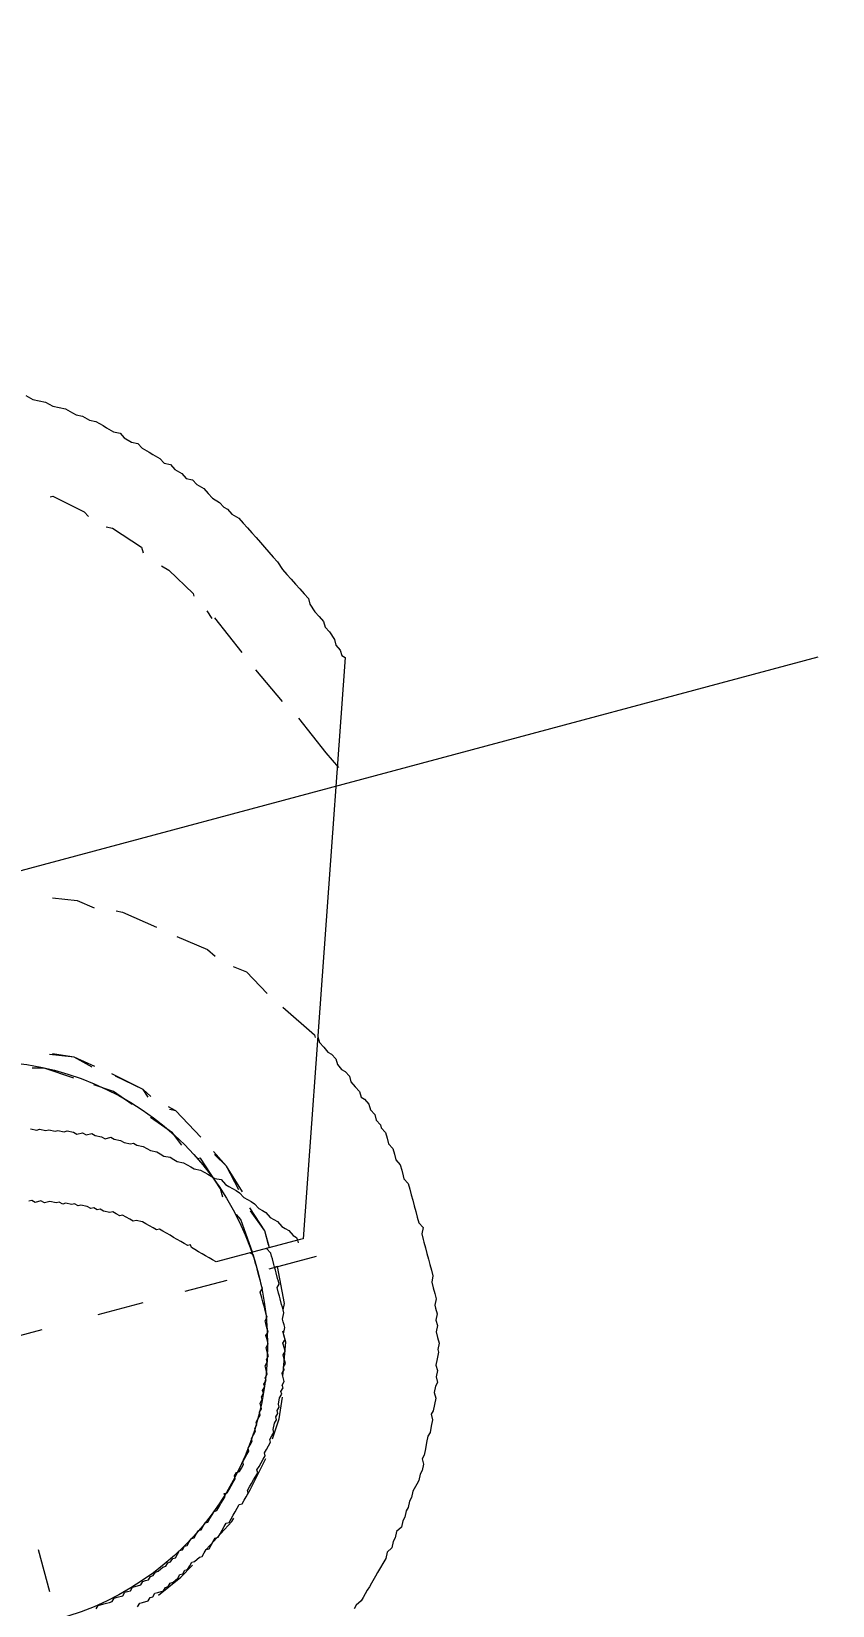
# Model space of a CAD drawing. Header units: millimetres. Extents: x 89051 to 218395, y -330386 to -125649.
# Drawn here: x 98691 to 98724.5, y -134243.4 to -134177.6 of the extents above; entities that cross this region are included whole.
import ezdxf

# ---------------------------------------------------------------- set-up
doc = ezdxf.new("R2010")
doc.units = ezdxf.units.MM
doc.header["$LTSCALE"] = 13
doc.linetypes.add('ACAD_ISO04W100', pattern=[30, 24, -3, 0, -3])
doc.layers.add('C00-00-00', color=7, linetype='Continuous')
doc.layers.add('C00-00-FF', color=5, linetype='Continuous', true_color=0x0000ff)
doc.layers.add('标注、文本', color=3, linetype='Continuous', lineweight=25)
doc.styles.get("Standard").update_dxf_attribs({"font": 'gbenor.shx', "bigfont": 'gbcbig.shx'})
doc.dimstyles.new('1-15', dxfattribs={"dimscale": 20, "dimtxt": 3.5, "dimasz": 2, "dimexe": 1.5, "dimexo": 0.5, "dimgap": 0.5, "dimtad": 1, "dimtoh": 1, "dimdec": 1, "dimdsep": 46, "dimtxsty": 'Standard', "dimcen": 2.5, "dimclrd": 3, "dimclre": 3, "dimclrt": 3, "dimadec": 0, "dimazin": 2, "dimtfac": 1, "dimtdec": 1, "dimtmove": 0, "dimatfit": 2, "dimfxl": 1, "dimarcsym": 0})

# ---------------------------------------------------------------- blocks, each defined once
blk = doc.blocks.new('225635')
at = {"layer": 'C00-00-00', "lineweight": 15}
for points in [[(72528.926, -125592.068), (72529.168, -125592.31), (72529.41, -125592.431), (72529.652, -125592.552), (72529.895, -125592.794), (72530.137, -125592.915), (72530.379, -125593.036), (72530.621, -125593.278), (72530.742, -125593.399), (72530.984, -125593.52), (72531.226, -125593.762), (72531.468, -125593.883), (72531.71, -125594.125), (72531.831, -125594.246), (72532.073, -125594.488), (72532.315, -125594.609), (72532.436, -125594.851), (72532.678, -125595.093), (72532.92, -125595.214), (72533.041, -125595.457), (72533.283, -125595.699), (72533.404, -125595.82), (72533.646, -125596.062), (72533.767, -125596.304), (72534.009, -125596.425), (72534.13, -125596.667), (72534.372, -125596.909), (72534.493, -125597.151), (72534.735, -125597.272), (72534.856, -125597.514), (72535.098, -125597.756), (72535.219, -125597.998), (72535.34, -125598.24), (72535.582, -125598.482), (72535.703, -125598.724), (72535.824, -125598.845), (72535.945, -125599.087), (72536.187, -125599.329), (72536.308, -125599.571), (72536.429, -125599.813), (72536.55, -125600.055), (72536.671, -125600.297), (72536.792, -125600.539), (72536.913, -125600.781), (72537.034, -125601.023), (72537.155, -125601.265), (72537.276, -125601.507), (72537.397, -125601.87), (72537.518, -125602.112), (72537.639, -125602.354), (72537.76, -125602.596), (72537.881, -125602.838), (72538.002, -125603.08), (72538.123, -125603.322), (72538.123, -125603.564), (72538.244, -125603.927), (72538.365, -125604.169), (72538.486, -125604.411), (72538.486, -125604.653), (72538.607, -125604.895), (72538.728, -125605.258), (72538.728, -125605.5), (72538.849, -125605.742), (72538.849, -125605.984), (72538.97, -125606.105)], [(72528.805, -125596.425), (72528.926, -125596.425)], [(72528.926, -125596.425), (72530.016, -125597.393)], [(72530.016, -125597.393), (72530.137, -125597.635)], [(72530.742, -125598.24), (72530.984, -125598.361)], [(72530.984, -125598.361), (72531.952, -125599.45)], [(72531.952, -125599.45), (72531.952, -125599.692)], [(72532.557, -125600.418), (72532.799, -125600.66)], [(72532.799, -125600.66), (72533.525, -125601.87)], [(72533.525, -125601.87), (72533.525, -125601.991)], [(72533.888, -125602.717), (72534.009, -125603.08)], [(72534.13, -125603.08), (72534.856, -125604.774)], [(72535.219, -125605.621), (72535.945, -125607.194)], [(72538.97, -125606.105), (72530.984, -125629.097)], [(72536.429, -125608.041), (72537.155, -125609.735)], [(72537.155, -125609.735), (72537.518, -125610.461)], [(72524.57, -125612.64), (72525.538, -125613.003)], [(72525.538, -125613.003), (72526.143, -125613.487)], [(72526.99, -125613.85), (72527.232, -125613.971)], [(72527.232, -125613.971), (72528.442, -125614.939)], [(72529.168, -125615.544), (72530.258, -125616.391)], [(72530.258, -125616.391), (72530.5, -125616.754)], [(72531.105, -125617.359), (72531.589, -125617.722)], [(72531.589, -125617.722), (72532.194, -125618.811)], [(72523.723, -125619.295), (72522.755, -125618.932)], [(72523.723, -125619.295), (72522.876, -125618.932)], [(72522.392, -125619.416), (72521.908, -125619.295)], [(72523.481, -125620.142), (72522.392, -125619.416)], [(72524.328, -125619.9), (72523.723, -125619.295)], [(72524.449, -125619.9), (72523.723, -125619.295)], [(72532.678, -125619.537), (72533.646, -125620.989)], [(72526.143, -125621.352), (72525.054, -125620.384)], [(72524.933, -125621.11), (72524.207, -125620.626)], [(72526.143, -125621.352), (72525.175, -125620.505)], [(72533.646, -125620.989), (72533.646, -125621.11)], [(72533.767, -125621.11), (72533.767, -125621.352), (72533.888, -125621.594), (72534.009, -125621.836), (72534.13, -125621.957), (72534.251, -125622.199), (72534.251, -125622.441), (72534.372, -125622.683), (72534.493, -125622.804), (72534.614, -125623.046), (72534.614, -125623.288), (72534.735, -125623.53), (72534.856, -125623.772), (72534.856, -125624.014), (72534.977, -125624.135), (72535.098, -125624.377), (72535.098, -125624.619), (72535.219, -125624.861), (72535.219, -125625.103), (72535.34, -125625.345), (72535.34, -125625.466), (72535.461, -125625.708), (72535.461, -125625.95), (72535.461, -125626.192), (72535.582, -125626.434), (72535.582, -125626.676), (72535.582, -125626.918), (72535.703, -125627.161), (72535.703, -125627.403), (72535.703, -125627.645), (72535.703, -125627.766), (72535.824, -125628.008), (72535.824, -125628.25), (72535.824, -125628.492), (72535.824, -125628.734), (72535.824, -125628.976), (72535.824, -125629.218), (72535.824, -125629.46), (72535.824, -125629.702), (72535.945, -125629.944), (72535.824, -125630.186), (72535.824, -125630.428), (72535.824, -125630.549), (72535.824, -125630.791), (72535.824, -125631.033), (72535.824, -125631.275), (72535.824, -125631.517), (72535.824, -125631.759), (72535.824, -125632.001), (72535.703, -125632.243), (72535.703, -125632.485), (72535.703, -125632.727), (72535.703, -125632.969), (72535.582, -125633.211), (72535.582, -125633.332), (72535.582, -125633.574), (72535.461, -125633.816), (72535.461, -125634.058), (72535.34, -125634.3), (72535.34, -125634.542), (72535.34, -125634.784), (72535.219, -125635.026), (72535.219, -125635.147), (72535.098, -125635.389), (72534.977, -125635.631), (72534.977, -125635.873), (72534.856, -125636.115), (72534.856, -125636.357), (72534.735, -125636.478), (72534.614, -125636.72), (72534.614, -125636.962), (72534.493, -125637.204), (72534.372, -125637.446), (72534.251, -125637.567), (72534.251, -125637.809), (72534.13, -125638.051), (72534.009, -125638.293), (72533.888, -125638.414), (72533.767, -125638.656), (72533.646, -125638.898), (72533.525, -125639.14), (72533.404, -125639.261), (72533.404, -125639.503), (72533.283, -125639.745), (72533.162, -125639.866), (72533.041, -125640.108), (72532.92, -125640.229), (72532.678, -125640.471), (72532.557, -125640.713), (72532.436, -125640.834), (72532.315, -125641.076), (72532.194, -125641.197), (72532.073, -125641.439), (72531.952, -125641.56), (72531.831, -125641.802), (72531.589, -125641.923), (72531.468, -125642.165), (72531.347, -125642.286), (72531.226, -125642.528), (72530.984, -125642.649), (72530.863, -125642.891), (72530.742, -125643.013), (72530.5, -125643.255), (72530.379, -125643.376), (72530.258, -125643.497), (72530.016, -125643.739), (72529.895, -125643.86), (72529.773, -125643.981), (72529.531, -125644.223), (72529.41, -125644.344), (72529.168, -125644.465), (72529.047, -125644.586)], [(72521.182, -125621.715), (72521.424, -125621.836), (72521.545, -125621.836), (72521.787, -125621.957), (72521.908, -125621.957), (72522.15, -125622.078), (72522.271, -125622.078), (72522.513, -125622.199), (72522.634, -125622.199), (72522.876, -125622.32), (72522.997, -125622.441), (72523.239, -125622.441), (72523.36, -125622.562), (72523.602, -125622.562), (72523.723, -125622.683), (72523.965, -125622.804), (72524.086, -125622.925), (72524.328, -125622.925), (72524.449, -125623.046), (72524.691, -125623.167), (72524.812, -125623.288), (72525.054, -125623.409), (72525.175, -125623.409), (72525.296, -125623.53), (72525.538, -125623.651), (72525.659, -125623.772), (72525.78, -125623.893), (72526.022, -125624.014), (72526.143, -125624.135), (72526.264, -125624.256), (72526.506, -125624.377), (72526.627, -125624.498), (72526.748, -125624.619), (72526.99, -125624.74), (72527.111, -125624.861), (72527.232, -125624.982), (72527.353, -125625.103), (72527.595, -125625.224), (72527.716, -125625.345), (72527.837, -125625.466), (72527.958, -125625.587), (72528.079, -125625.708), (72528.321, -125625.829), (72528.442, -125626.071), (72528.563, -125626.192), (72528.684, -125626.313), (72528.805, -125626.434), (72528.926, -125626.555), (72529.047, -125626.797), (72529.168, -125626.918), (72529.289, -125627.039), (72529.41, -125627.161), (72529.531, -125627.403), (72529.652, -125627.524), (72529.773, -125627.645), (72529.895, -125627.887), (72530.016, -125628.008), (72530.137, -125628.129), (72530.258, -125628.371), (72530.379, -125628.492), (72530.5, -125628.613), (72530.621, -125628.855), (72530.742, -125628.976), (72530.742, -125629.097), (72530.742, -125629.218)], [(72525.538, -125621.836), (72524.933, -125621.11)], [(72526.264, -125621.715), (72526.143, -125621.352)], [(72526.385, -125621.715), (72526.143, -125621.352)], [(72527.232, -125622.562), (72526.99, -125622.32)], [(72526.869, -125623.409), (72526.143, -125622.562)], [(72527.232, -125622.562), (72526.99, -125622.441)], [(72527.958, -125623.893), (72527.232, -125622.562)], [(72527.958, -125623.893), (72527.232, -125622.562)], [(72527.111, -125624.014), (72526.869, -125623.409)], [(72527.232, -125629.097), (72527.111, -125628.976), (72526.99, -125628.855), (72526.869, -125628.734), (72526.748, -125628.613), (72526.627, -125628.492), (72526.506, -125628.371), (72526.385, -125628.25), (72526.385, -125628.129), (72526.264, -125628.129), (72526.143, -125628.008), (72526.022, -125627.887), (72525.901, -125627.766), (72525.78, -125627.645), (72525.659, -125627.524), (72525.538, -125627.403), (72525.417, -125627.282), (72525.296, -125627.161), (72525.175, -125627.161), (72525.054, -125627.039), (72524.933, -125626.918), (72524.812, -125626.797), (72524.691, -125626.676), (72524.449, -125626.555), (72524.328, -125626.555), (72524.207, -125626.434), (72524.086, -125626.313), (72523.965, -125626.192), (72523.844, -125626.192), (72523.723, -125626.071), (72523.602, -125625.95), (72523.481, -125625.95), (72523.239, -125625.829), (72523.118, -125625.708), (72522.997, -125625.708), (72522.876, -125625.587), (72522.755, -125625.587), (72522.634, -125625.466), (72522.392, -125625.345), (72522.271, -125625.345), (72522.15, -125625.224), (72522.029, -125625.224), (72521.787, -125625.103), (72521.666, -125625.103), (72521.545, -125624.982), (72521.424, -125624.982), (72521.182, -125624.861), (72521.061, -125624.861), (72520.94, -125624.861), (72520.819, -125624.74), (72520.577, -125624.74), (72520.456, -125624.619), (72520.335, -125624.619)], [(72527.716, -125624.74), (72527.595, -125624.74)], [(72528.2, -125626.192), (72527.716, -125624.74)], [(72528.684, -125625.345), (72528.321, -125624.619)], [(72528.684, -125625.345), (72528.321, -125624.74)], [(72528.926, -125626.434), (72528.684, -125625.345)], [(72529.047, -125626.555), (72528.684, -125625.345)], [(72528.2, -125626.555), (72528.2, -125626.192)], [(72528.684, -125627.645), (72528.563, -125627.403)], [(72528.805, -125629.097), (72528.684, -125627.645)], [(72529.531, -125628.371), (72529.168, -125627.282)], [(72529.531, -125628.371), (72529.168, -125627.403)], [(72529.531, -125628.976), (72529.531, -125628.371)], [(72529.531, -125629.097), (72529.531, -125628.371)], [(72520.335, -125642.165), (72520.456, -125642.044), (72520.577, -125642.044), (72520.819, -125642.044), (72520.94, -125641.923), (72521.061, -125641.923), (72521.182, -125641.802), (72521.303, -125641.802), (72521.545, -125641.802), (72521.666, -125641.681), (72521.787, -125641.681), (72521.908, -125641.56), (72522.029, -125641.56), (72522.271, -125641.439), (72522.392, -125641.318), (72522.513, -125641.318), (72522.634, -125641.197), (72522.755, -125641.197), (72522.876, -125641.076), (72522.997, -125640.955), (72523.118, -125640.955), (72523.36, -125640.834), (72523.481, -125640.834), (72523.602, -125640.713), (72523.723, -125640.592), (72523.844, -125640.592), (72523.965, -125640.471), (72524.086, -125640.35), (72524.207, -125640.229), (72524.328, -125640.229), (72524.449, -125640.108), (72524.57, -125639.987), (72524.691, -125639.866), (72524.812, -125639.745), (72524.933, -125639.745), (72525.054, -125639.624), (72525.175, -125639.503), (72525.296, -125639.382), (72525.417, -125639.261), (72525.538, -125639.14), (72525.659, -125639.14), (72525.78, -125639.019), (72525.901, -125638.898), (72526.022, -125638.777), (72526.022, -125638.656), (72526.143, -125638.535), (72526.264, -125638.414), (72526.385, -125638.293), (72526.506, -125638.172), (72526.627, -125638.051), (72526.627, -125637.93), (72526.748, -125637.809), (72526.869, -125637.688), (72526.99, -125637.567), (72527.111, -125637.446), (72527.111, -125637.325), (72527.232, -125637.204), (72527.353, -125637.083), (72527.474, -125636.962), (72527.474, -125636.841), (72527.595, -125636.72), (72527.716, -125636.599), (72527.716, -125636.478), (72527.837, -125636.236), (72527.958, -125636.115), (72527.958, -125635.994), (72528.079, -125635.873), (72528.079, -125635.752), (72528.2, -125635.631), (72528.2, -125635.51), (72528.321, -125635.268), (72528.442, -125635.147), (72528.442, -125635.026), (72528.563, -125634.905), (72528.563, -125634.784), (72528.684, -125634.663), (72528.684, -125634.421), (72528.684, -125634.3), (72528.805, -125634.179), (72528.805, -125634.058), (72528.926, -125633.937), (72528.926, -125633.695), (72528.926, -125633.574), (72529.047, -125633.453), (72529.047, -125633.332), (72529.047, -125633.09), (72529.168, -125632.969), (72529.168, -125632.848), (72529.168, -125632.727), (72529.289, -125632.485), (72529.289, -125632.364), (72529.289, -125632.243), (72529.289, -125632.122), (72529.41, -125631.88), (72529.41, -125631.759), (72529.41, -125631.638), (72529.41, -125631.517), (72529.41, -125631.275), (72529.41, -125631.154), (72529.41, -125631.033), (72529.41, -125630.791), (72529.531, -125630.67), (72529.531, -125630.549), (72529.531, -125630.428), (72529.531, -125630.186), (72529.531, -125630.065), (72529.531, -125629.944), (72529.531, -125629.823), (72529.531, -125629.581), (72529.531, -125629.46), (72529.531, -125629.339), (72529.41, -125629.097)], [(72518.641, -125641.802), (72518.762, -125641.681), (72519.004, -125641.681), (72519.125, -125641.681), (72519.246, -125641.681), (72519.367, -125641.681), (72519.488, -125641.56), (72519.609, -125641.56), (72519.851, -125641.56), (72519.972, -125641.439), (72520.093, -125641.439), (72520.214, -125641.439), (72520.335, -125641.318), (72520.456, -125641.318), (72520.698, -125641.318), (72520.819, -125641.197), (72520.94, -125641.197), (72521.061, -125641.197), (72521.182, -125641.076), (72521.303, -125641.076), (72521.424, -125640.955), (72521.545, -125640.955), (72521.787, -125640.834), (72521.908, -125640.834), (72522.029, -125640.713), (72522.15, -125640.713), (72522.271, -125640.592), (72522.392, -125640.592), (72522.513, -125640.471), (72522.634, -125640.35), (72522.755, -125640.35), (72522.876, -125640.229), (72522.997, -125640.229), (72523.118, -125640.108), (72523.239, -125639.987), (72523.36, -125639.987), (72523.481, -125639.866), (72523.602, -125639.745), (72523.723, -125639.745), (72523.844, -125639.624), (72523.965, -125639.503), (72524.086, -125639.503), (72524.207, -125639.382), (72524.328, -125639.261), (72524.449, -125639.14), (72524.57, -125639.14), (72524.691, -125639.019), (72524.812, -125638.898), (72524.933, -125638.777), (72525.054, -125638.656), (72525.054, -125638.535), (72525.175, -125638.535), (72525.296, -125638.414), (72525.417, -125638.293), (72525.538, -125638.172), (72525.659, -125638.051), (72525.659, -125637.93), (72525.78, -125637.809), (72525.901, -125637.809), (72526.022, -125637.688), (72526.143, -125637.567), (72526.143, -125637.446), (72526.264, -125637.325), (72526.385, -125637.204), (72526.506, -125637.083), (72526.506, -125636.962), (72526.627, -125636.841), (72526.748, -125636.72), (72526.748, -125636.599), (72526.869, -125636.478), (72526.99, -125636.357), (72526.99, -125636.236), (72527.111, -125636.115), (72527.111, -125635.994), (72527.232, -125635.873), (72527.353, -125635.752), (72527.353, -125635.631), (72527.474, -125635.51), (72527.474, -125635.268), (72527.595, -125635.147), (72527.595, -125635.026), (72527.716, -125634.905), (72527.716, -125634.784), (72527.837, -125634.663), (72527.837, -125634.542), (72527.958, -125634.421), (72527.958, -125634.3), (72528.079, -125634.179), (72528.079, -125633.937), (72528.079, -125633.816), (72528.2, -125633.695), (72528.2, -125633.574), (72528.321, -125633.453), (72528.321, -125633.332), (72528.321, -125633.09), (72528.442, -125632.969), (72528.442, -125632.848), (72528.442, -125632.727), (72528.442, -125632.606), (72528.563, -125632.485), (72528.563, -125632.243), (72528.563, -125632.122), (72528.563, -125632.001), (72528.684, -125631.88), (72528.684, -125631.759), (72528.684, -125631.517), (72528.684, -125631.396), (72528.684, -125631.275), (72528.684, -125631.154), (72528.684, -125631.033), (72528.684, -125630.791), (72528.805, -125630.67), (72528.805, -125630.549), (72528.805, -125630.428), (72528.805, -125630.307), (72528.805, -125630.065), (72528.805, -125629.944), (72528.805, -125629.823), (72528.805, -125629.702), (72528.805, -125629.581), (72528.805, -125629.339), (72528.805, -125629.218), (72528.684, -125629.097)], [(72530.863, -125629.097), (72527.232, -125629.097)], [(72530.984, -125629.097), (72530.863, -125629.097)], [(72529.531, -125631.517), (72529.652, -125629.944)], [(72529.652, -125629.944), (72529.531, -125629.944)], [(72529.41, -125631.759), (72529.531, -125631.517)], [(72529.168, -125633.09), (72529.168, -125632.606)], [(72528.684, -125634.421), (72529.168, -125633.09)], [(72528.079, -125636.115), (72528.442, -125635.268)], [(72527.595, -125636.841), (72528.079, -125636.115)], [(72526.143, -125638.656), (72527.111, -125637.567)], [(72525.901, -125638.898), (72526.143, -125638.656)], [(72523.723, -125640.592), (72525.054, -125639.745)], [(72525.054, -125639.745), (72525.175, -125639.624)], [(72521.303, -125641.923), (72522.392, -125641.439)], [(72522.392, -125641.439), (72522.997, -125641.076)]]:
    blk.add_lwpolyline(points, dxfattribs=at)
at = {"layer": 'C00-00-FF', "lineweight": 15}
for points in [[(72516.947, -125629.944), (72519.488, -125629.944)], [(72521.908, -125629.944), (72523.844, -125629.944)], [(72525.659, -125629.944), (72527.474, -125629.944)], [(72529.289, -125629.944), (72531.347, -125629.944)], [(72516.947, -125638.777), (72516.947, -125640.592)]]:
    blk.add_lwpolyline(points, dxfattribs=at)
blk.add_circle((72516.947, -125629.944), 11.859, dxfattribs=at)
at = {"layer": '标注、文本', "color": 1, "linetype": 'ACAD_ISO04W100', "lineweight": 15}
blk.add_line((72418.952, -125611.188), (72558.051, -125611.188), dxfattribs=at)
blk = doc.blocks.new('*D594')
at = {"layer": 'Defpoints', "color": 0, "transparency": 16777216}
for p in [(98951.782, -134196.725), (98723.872, -134203.725), (98589.512, -134239.727), (97897.716, -134300.778), (98875.858, -134300.778)]:
    blk.add_point(p, dxfattribs=at)
at = {"layer": '标注、文本', "color": 3, "lineweight": -2, "transparency": 16777216}
for p, q in [((98733.531, -134201.137), (98969.445, -134137.924)), ((98885.858, -134300.778), (98990.885, -134300.778))]:
    blk.add_line(p, q, dxfattribs=at)
blk.add_arc((98361.666, -134300.778), 599.219, 3.825405, 11.174595, dxfattribs=at)
at = {"layer": '标注、文本', "color": 3, "transparency": 16777216}
for points in [[(98943.031, -134186.159), (98956.018, -134183.14), (98940.467, -134145.689)], [(98966.213, -134260.578), (98952.887, -134261.023), (98960.885, -134300.778)]]:
    blk.add_solid(points, dxfattribs=at)
at = {"layer": '标注、文本', "color": 3, "transparency": 16777216, "insert": (98958.384, -134201.079), "char_height": 70, "attachment_point": 5}
blk.add_mtext('15°', dxfattribs=at)

msp = doc.modelspace()

# ---------------------------------------------------------------- block references
at = {"layer": '标注、文本', "rotation": 15}
msp.add_blockref('225635', (-3872.391, -31652.041), dxfattribs=at)

# ---------------------------------------------------------------- dimensions: what is measured, and where the dimension line sits
at = {"layer": '标注、文本'}
dim = msp.add_angular_dim_2l(base=(98951.782, -134196.725), line1=((97897.716, -134300.778), (98875.858, -134300.778)), line2=((98589.512, -134239.727), (98723.872, -134203.725)), dimstyle='1-15', dxfattribs=at)
dim.commit()
dim.dimension.update_dxf_attribs({"geometry": '*D594', "text_midpoint": (98958.384, -134246.079), "dimtype": 162})

doc.saveas('drawing.dxf')
